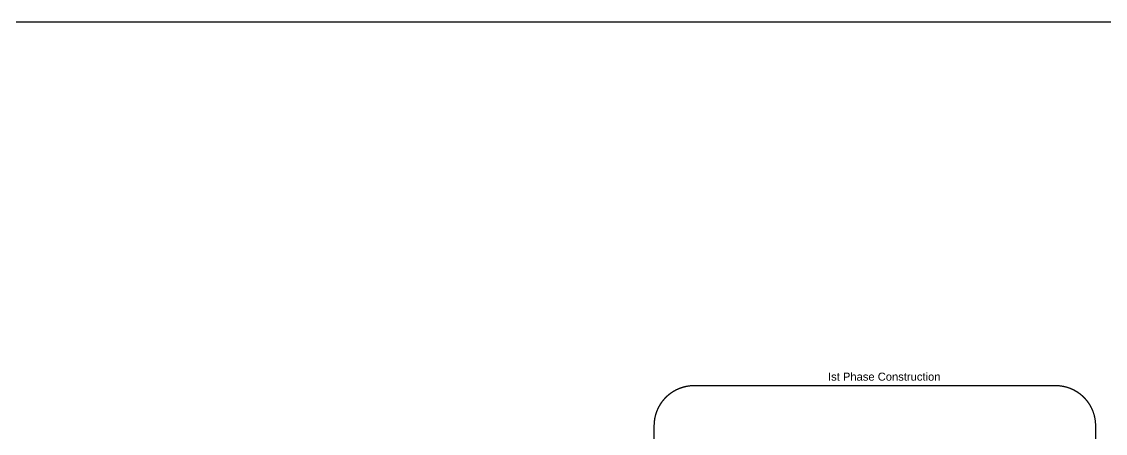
# Model space of a CAD drawing. Header units: millimetres. Extents: x 3614 to 12428, y -844 to 6844.
# Drawn here: x 5917.8 to 5999, y -293.6 to -262.7 of the extents above; entities that cross this region are included whole.
import ezdxf

# ---------------------------------------------------------------- set-up
doc = ezdxf.new("R2010")
doc.units = ezdxf.units.MM
doc.header["$LTSCALE"] = 40
doc.header["$MEASUREMENT"] = 0
doc.linetypes.add('DASHDOT', pattern=[1, 0.5, -0.25, 0, -0.25])
doc.layers.add('Beam', color=254, linetype='CONTINUOUS', lineweight=25)
doc.layers.add('Dim', color=220, linetype='CONTINUOUS', lineweight=15)
doc.styles.add('DIM', font='arial.ttf')

msp = doc.modelspace()

# ---------------------------------------------------------------- linework, layer by layer
at = {"layer": 'Beam', "ltscale": 0.05}
msp.add_lwpolyline([(5375.2505, -262.6934), (6008.3008, -262.6934), (6008.3008, -352.7314), (5375.2505, -352.7314)], close=True, dxfattribs=at)
at = {"layer": 'Dim', "color": 1, "linetype": 'DASHDOT', "ltscale": 0.05, "const_width": 0.1}
msp.add_lwpolyline([(5968.1932, -289.9782), (5995.2856, -289.9782, -0.4142136), (5998.2856, -292.9782), (5998.2856, -340.701, -0.4142136), (5995.2856, -343.701), (5968.1932, -343.701, -0.4142136), (5965.1932, -340.701), (5965.1932, -292.9782, -0.4142136)], format="xyb", close=True, dxfattribs=at)

# ---------------------------------------------------------------- texts
at = {"layer": 'Dim', "color": 1, "ltscale": 0.05, "insert": (5978.2271, -289.008), "char_height": 0.6, "attachment_point": 1, "style": 'DIM'}
msp.add_mtext_dynamic_manual_height_columns('Ist Phase Construction', width=13.187142, gutter_width=5, heights=[0], dxfattribs=at)

doc.saveas('drawing.dxf')
